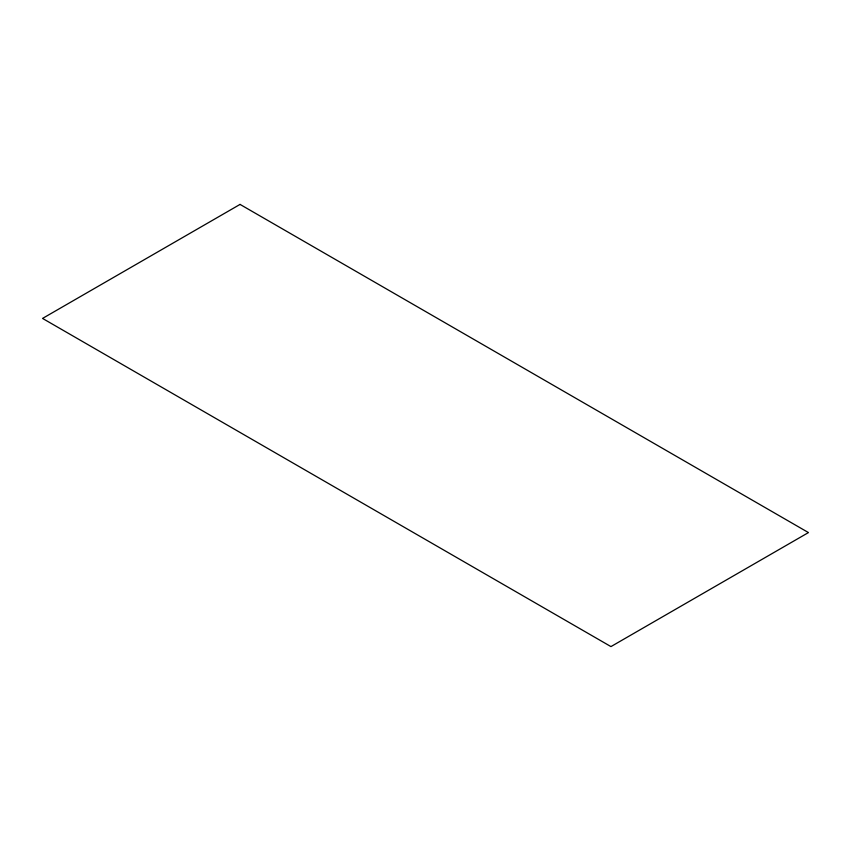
<?xml version="1.0" encoding="UTF-8"?>
<svg xmlns="http://www.w3.org/2000/svg" width="851" height="851" viewBox="0 0 851 851"><rect width="100%" height="100%" fill="white"/><g stroke="black" fill="none" stroke-linecap="round" stroke-linejoin="round"><path stroke-width="1.28" d="M240.046 204.41L42.55 318.423L610.954 646.59L808.45 532.577L240.046 204.41"/></g></svg>
